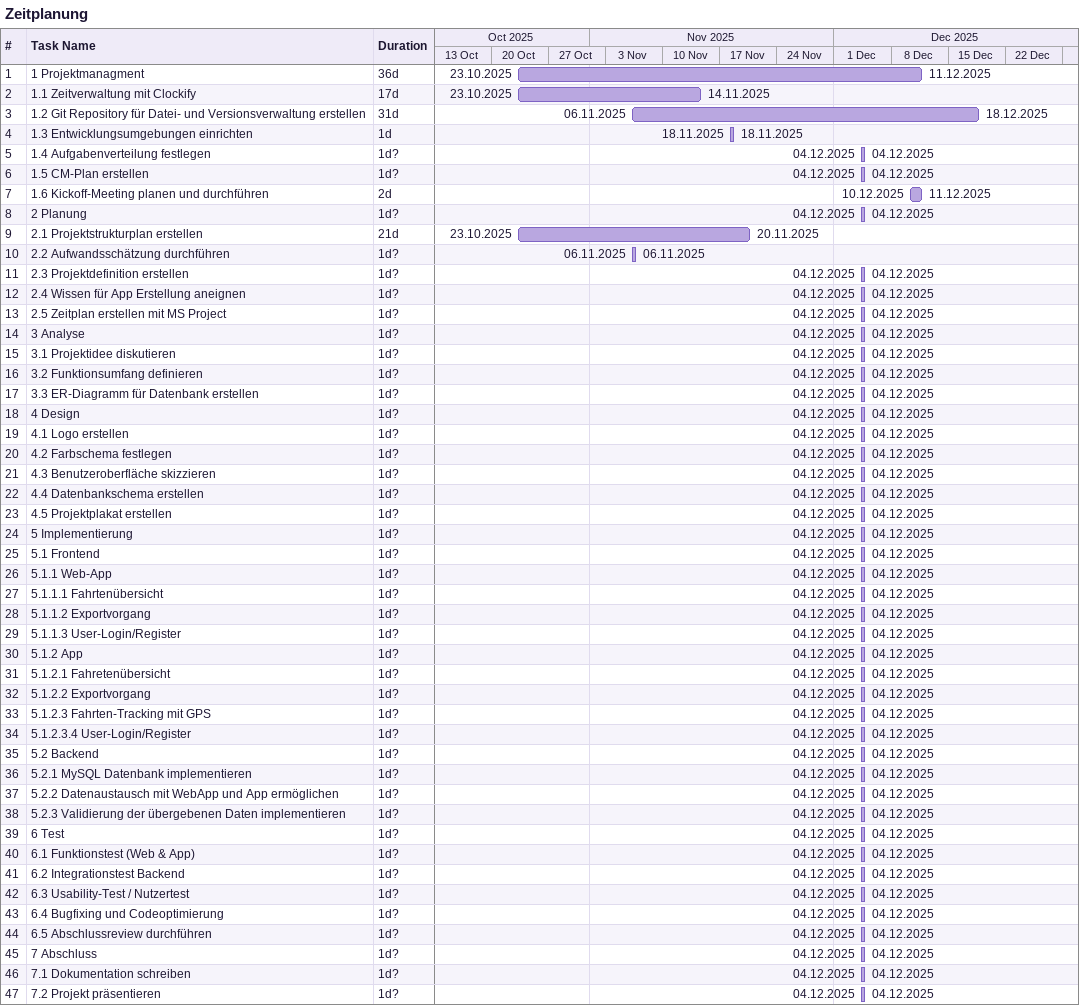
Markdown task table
Zeitplanung

| ID | Task | Duration | Start | Finish |
|---|---|---|---|---|
| 1 | 1 Projektmanagment | 36d | 2025-10-23 | 2025-12-11 |
| 2 | 1.1 Zeitverwaltung mit Clockify | 17d | 2025-10-23 | 2025-11-14 |
| 3 | 1.2 Git Repository für Datei- und Versionsverwaltung erstellen | 31d | 2025-11-06 | 2025-12-18 |
| 4 | 1.3 Entwicklungsumgebungen einrichten | 1d | 2025-11-18 | 2025-11-18 |
| 5 | 1.4 Aufgabenverteilung festlegen | 1d? | 2025-12-04 | 2025-12-04 |
| 6 | 1.5 CM-Plan erstellen | 1d? | 2025-12-04 | 2025-12-04 |
| 7 | 1.6 Kickoff-Meeting planen und durchführen | 2d | 2025-12-10 | 2025-12-11 |
| 8 | 2 Planung | 1d? | 2025-12-04 | 2025-12-04 |
| 9 | 2.1 Projektstrukturplan erstellen | 21d | 2025-10-23 | 2025-11-20 |
| 10 | 2.2 Aufwandsschätzung durchführen | 1d? | 2025-11-06 | 2025-11-06 |
| 11 | 2.3 Projektdefinition erstellen | 1d? | 2025-12-04 | 2025-12-04 |
| 12 | 2.4 Wissen für App Erstellung aneignen | 1d? | 2025-12-04 | 2025-12-04 |
| 13 | 2.5 Zeitplan erstellen mit MS Project | 1d? | 2025-12-04 | 2025-12-04 |
| 14 | 3 Analyse | 1d? | 2025-12-04 | 2025-12-04 |
| 15 | 3.1 Projektidee diskutieren | 1d? | 2025-12-04 | 2025-12-04 |
| 16 | 3.2 Funktionsumfang definieren | 1d? | 2025-12-04 | 2025-12-04 |
| 17 | 3.3 ER-Diagramm für Datenbank erstellen | 1d? | 2025-12-04 | 2025-12-04 |
| 18 | 4 Design | 1d? | 2025-12-04 | 2025-12-04 |
| 19 | 4.1 Logo erstellen | 1d? | 2025-12-04 | 2025-12-04 |
| 20 | 4.2 Farbschema festlegen | 1d? | 2025-12-04 | 2025-12-04 |
| 21 | 4.3 Benutzeroberfläche skizzieren | 1d? | 2025-12-04 | 2025-12-04 |
| 22 | 4.4 Datenbankschema erstellen | 1d? | 2025-12-04 | 2025-12-04 |
| 23 | 4.5 Projektplakat erstellen | 1d? | 2025-12-04 | 2025-12-04 |
| 24 | 5 Implementierung | 1d? | 2025-12-04 | 2025-12-04 |
| 25 | 5.1 Frontend | 1d? | 2025-12-04 | 2025-12-04 |
| 26 | 5.1.1 Web-App | 1d? | 2025-12-04 | 2025-12-04 |
| 27 | 5.1.1.1 Fahrtenübersicht | 1d? | 2025-12-04 | 2025-12-04 |
| 28 | 5.1.1.2 Exportvorgang | 1d? | 2025-12-04 | 2025-12-04 |
| 29 | 5.1.1.3 User-Login/Register | 1d? | 2025-12-04 | 2025-12-04 |
| 30 | 5.1.2 App | 1d? | 2025-12-04 | 2025-12-04 |
| 31 | 5.1.2.1 Fahretenübersicht | 1d? | 2025-12-04 | 2025-12-04 |
| 32 | 5.1.2.2 Exportvorgang | 1d? | 2025-12-04 | 2025-12-04 |
| 33 | 5.1.2.3 Fahrten-Tracking mit GPS | 1d? | 2025-12-04 | 2025-12-04 |
| 34 | 5.1.2.3.4 User-Login/Register | 1d? | 2025-12-04 | 2025-12-04 |
| 35 | 5.2 Backend | 1d? | 2025-12-04 | 2025-12-04 |
| 36 | 5.2.1 MySQL Datenbank implementieren | 1d? | 2025-12-04 | 2025-12-04 |
| 37 | 5.2.2 Datenaustausch mit WebApp und App ermöglichen | 1d? | 2025-12-04 | 2025-12-04 |
| 38 | 5.2.3 Validierung der übergebenen Daten implementieren | 1d? | 2025-12-04 | 2025-12-04 |
| 39 | 6 Test | 1d? | 2025-12-04 | 2025-12-04 |
| 40 | 6.1 Funktionstest (Web & App) | 1d? | 2025-12-04 | 2025-12-04 |
| 41 | 6.2 Integrationstest Backend | 1d? | 2025-12-04 | 2025-12-04 |
| 42 | 6.3 Usability-Test / Nutzertest | 1d? | 2025-12-04 | 2025-12-04 |
| 43 | 6.4 Bugfixing und Codeoptimierung | 1d? | 2025-12-04 | 2025-12-04 |
| 44 | 6.5 Abschlussreview durchführen | 1d? | 2025-12-04 | 2025-12-04 |
| 45 | 7 Abschluss | 1d? | 2025-12-04 | 2025-12-04 |
| 46 | 7.1 Dokumentation schreiben | 1d? | 2025-12-04 | 2025-12-04 |
| 47 | 7.2 Projekt präsentieren | 1d? | 2025-12-04 | 2025-12-04 |
